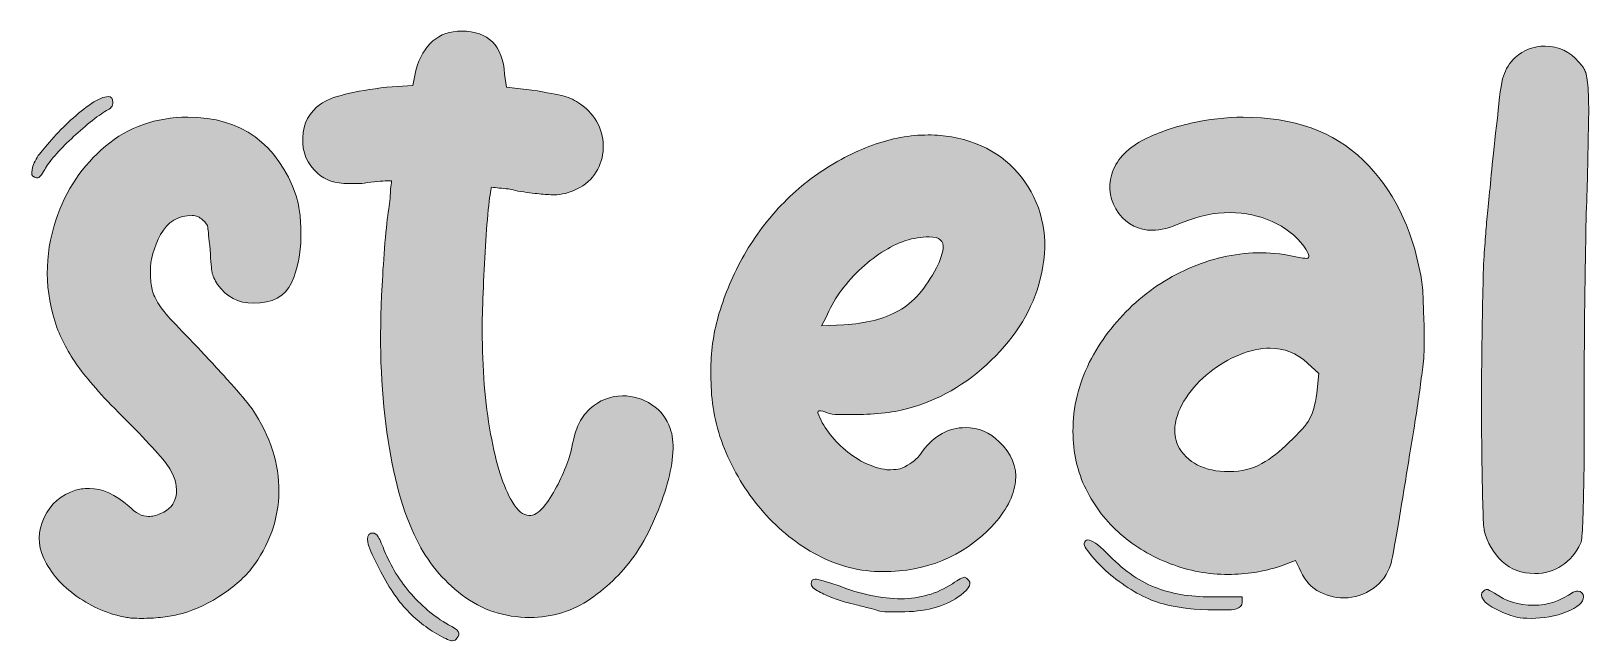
# Model space of a CAD drawing. Header units: inches. Extents: x 148 to 931, y -908 to -173.
# Drawn here: x 148.4 to 534.2, y -620.3 to -469.4 of the extents above; entities that cross this region are included whole.
import ezdxf

# ---------------------------------------------------------------- set-up
doc = ezdxf.new("R2010")
doc.units = ezdxf.units.IN
doc.header["$MEASUREMENT"] = 0
doc.layers.add('Layer 1', color=7, linetype='Continuous')

# ---------------------------------------------------------------- blocks, each defined once
blk = doc.blocks.new('block 4')
at = {"layer": 'Layer 1', "true_color": 0xe43b40}
h = blk.add_hatch(color=13, dxfattribs=at)
h.dxf.hatch_style = 2
edge = h.paths.add_edge_path()
edge.add_spline(control_points=[(306.62, -567.76), (307.24, -569.31), (307.47, -571.28), (307.32, -573.67), (307.16, -576.06), (306.7, -578.65), (305.93, -581.42), (305.16, -584.2), (304.11, -587.1), (302.8, -590.11), (301.49, -593.12), (299.99, -595.94), (298.29, -598.56), (295.2, -603.04), (291.42, -606.81), (286.94, -609.9), (282.47, -612.99), (277.45, -614.53), (271.9, -614.53), (265.57, -614.53), (259.97, -612.68), (255.11, -608.98), (250.25, -605.27), (246.5, -600.72), (243.88, -595.32), (240.48, -588.53), (238.01, -579.65), (236.47, -568.69), (234.93, -557.73), (234.54, -545.62), (235.31, -532.34), (235.47, -528.95), (235.7, -525.44), (236.01, -521.81), (236.32, -518.18), (236.62, -515.37), (236.94, -513.36), (237.09, -512.43), (237.2, -511.55), (237.28, -510.7), (237.36, -509.85), (237.4, -509.11), (237.4, -508.5), (237.55, -507.73), (237.63, -507.03), (237.63, -506.41), (237.63, -506.41), (236.94, -506.41), (236.94, -506.41), (236.47, -506.41), (235.78, -506.45), (234.85, -506.53), (233.93, -506.61), (232.84, -506.72), (231.61, -506.88), (230.68, -507.03), (229.84, -507.11), (229.06, -507.11), (228.29, -507.11), (227.6, -507.11), (226.98, -507.11), (223.74, -507.11), (221.19, -506.26), (219.34, -504.56), (216.72, -502.24), (215.48, -499.32), (215.64, -495.76), (215.79, -492.21), (217.26, -489.44), (220.03, -487.43), (221.27, -486.5), (223.32, -485.69), (226.17, -485), (229.03, -484.3), (232.46, -483.72), (236.47, -483.26), (236.47, -483.26), (242.95, -482.8), (242.95, -482.8), (242.95, -482.8), (243.65, -479.09), (243.65, -479.09), (245.5, -472.61), (249.28, -469.37), (254.99, -469.37), (261.63, -469.37), (265.18, -472.92), (265.64, -480.02), (265.64, -480.02), (266.11, -483.26), (266.11, -483.26), (266.11, -483.26), (272.36, -483.95), (272.36, -483.95), (276.21, -484.57), (278.88, -485.08), (280.35, -485.46), (281.81, -485.85), (283.16, -486.5), (284.4, -487.43), (286.4, -488.82), (287.87, -490.48), (288.8, -492.4), (289.72, -494.34), (290.15, -496.34), (290.07, -498.43), (289.99, -500.51), (289.41, -502.44), (288.33, -504.21), (287.25, -505.99), (285.63, -507.42), (283.47, -508.5), (281.62, -509.42), (279.77, -509.88), (277.91, -509.88), (276.83, -509.88), (275.6, -509.81), (274.21, -509.65), (272.82, -509.5), (271.04, -509.27), (268.89, -508.96), (267.34, -508.5), (265.8, -508.27), (264.26, -508.27), (263.64, -508.11), (263.02, -508.03), (262.4, -508.03), (262.25, -508.19), (262.02, -509.69), (261.71, -512.55), (261.4, -515.41), (261.13, -518.76), (260.9, -522.62), (260.67, -526.48), (260.47, -530.34), (260.32, -534.19), (260.16, -538.05), (260.09, -541.14), (260.09, -543.46), (260.09, -552.87), (260.78, -561.4), (262.17, -569.04), (263.56, -576.68), (265.33, -582.28), (267.5, -585.82), (268.89, -588.14), (270.27, -589.3), (271.66, -589.3), (272.9, -589.3), (274.09, -588.6), (275.25, -587.21), (276.41, -585.82), (277.49, -584.17), (278.49, -582.23), (279.5, -580.31), (280.35, -578.42), (281.04, -576.56), (281.73, -574.71), (282.16, -573.32), (282.31, -572.39), (282.78, -569.93), (283.32, -568.04), (283.93, -566.72), (284.55, -565.41), (285.48, -564.14), (286.71, -562.9), (289.18, -560.75), (291.88, -559.66), (294.82, -559.66), (297.44, -559.66), (299.87, -560.4), (302.11, -561.86), (304.34, -563.33), (305.85, -565.3), (306.62, -567.76)], knot_values=[0, 0, 0, 0, 1, 1, 1, 2, 2, 2, 3, 3, 3, 4, 4, 4, 5, 5, 5, 6, 6, 6, 7, 7, 7, 8, 8, 8, 9, 9, 9, 10, 10, 10, 11, 11, 11, 12, 12, 12, 13, 13, 13, 14, 14, 14, 15, 15, 15, 16, 16, 16, 17, 17, 17, 18, 18, 18, 19, 19, 19, 20, 20, 20, 21, 21, 21, 22, 22, 22, 23, 23, 23, 24, 24, 24, 25, 25, 25, 26, 26, 26, 27, 27, 27, 28, 28, 28, 29, 29, 29, 30, 30, 30, 31, 31, 31, 32, 32, 32, 33, 33, 33, 34, 34, 34, 35, 35, 35, 36, 36, 36, 37, 37, 37, 38, 38, 38, 39, 39, 39, 40, 40, 40, 41, 41, 41, 42, 42, 42, 43, 43, 43, 44, 44, 44, 45, 45, 45, 46, 46, 46, 47, 47, 47, 48, 48, 48, 49, 49, 49, 50, 50, 50, 51, 51, 51, 52, 52, 52, 53, 53, 53, 54, 54, 54, 55, 55, 55, 56, 56, 56, 57, 57, 57, 58, 58, 58, 58], degree=3, periodic=1)
edge = h.paths.add_edge_path()
edge.add_spline(control_points=[(251.75, -616.38), (254.22, -617.46), (254.91, -618.54), (253.84, -619.63), (253.68, -620.09), (253.29, -620.32), (252.68, -620.32), (252.22, -620.32), (251.13, -619.86), (249.44, -618.93), (246.35, -617.23), (243.57, -615.03), (241.1, -612.33), (238.63, -609.63), (236.32, -606.04), (234.16, -601.57), (232.77, -598.94), (231.96, -597.05), (231.73, -595.9), (231.5, -594.74), (231.76, -594.01), (232.54, -593.7), (233.15, -593.54), (233.65, -593.7), (234.04, -594.16), (234.42, -594.62), (234.93, -595.63), (235.55, -597.17), (237.09, -601.18), (239.25, -604.84), (242.03, -608.17), (244.81, -611.48), (248.05, -614.22), (251.75, -616.38)], knot_values=[0, 0, 0, 0, 1, 1, 1, 2, 2, 2, 3, 3, 3, 4, 4, 4, 5, 5, 5, 6, 6, 6, 7, 7, 7, 8, 8, 8, 9, 9, 9, 10, 10, 10, 11, 11, 11, 11], degree=3, periodic=1)
h = blk.add_hatch(color=13, dxfattribs=at)
h.dxf.hatch_style = 2
edge = h.paths.add_edge_path()
edge.add_spline(control_points=[(530.26, -608.28), (530.57, -608.13), (530.96, -608.05), (531.42, -608.05), (532.35, -608.05), (532.81, -608.51), (532.81, -609.44), (532.81, -610.83), (531.42, -612.06), (528.64, -613.14), (525.86, -614.22), (522.93, -614.76), (519.84, -614.76), (518.3, -614.76), (517.22, -614.68), (516.6, -614.53), (515.06, -614.22), (513.36, -613.61), (511.51, -612.68), (509.66, -611.75), (508.5, -610.9), (508.04, -610.13), (507.42, -609.21), (507.42, -608.51), (508.04, -608.05), (508.34, -607.74), (508.65, -607.59), (508.96, -607.59), (509.11, -607.59), (509.73, -607.9), (510.82, -608.51), (513.44, -610.52), (516.68, -611.52), (520.54, -611.52), (523.93, -611.52), (527.17, -610.44), (530.26, -608.28)], knot_values=[0, 0, 0, 0, 1, 1, 1, 2, 2, 2, 3, 3, 3, 4, 4, 4, 5, 5, 5, 6, 6, 6, 7, 7, 7, 8, 8, 8, 9, 9, 9, 10, 10, 10, 11, 11, 11, 12, 12, 12, 12], degree=3, periodic=1)
edge = h.paths.add_edge_path()
edge.add_spline(control_points=[(531.65, -477.01), (532.42, -477.78), (532.96, -478.55), (533.27, -479.32), (533.58, -480.1), (533.81, -481.49), (533.97, -483.49), (534.12, -485.5), (534.16, -488.47), (534.08, -492.4), (534, -496.34), (533.89, -501.78), (533.74, -508.73), (533.58, -512.28), (533.46, -516.41), (533.39, -521.11), (533.31, -525.82), (533.23, -530.69), (533.16, -535.7), (533.08, -540.72), (533.04, -545.69), (533.04, -550.63), (533.04, -555.57), (533.04, -560.13), (533.04, -564.29), (533.04, -571.09), (533, -576.49), (532.93, -580.5), (532.85, -584.51), (532.77, -587.6), (532.69, -589.76), (532.62, -591.92), (532.54, -593.43), (532.46, -594.28), (532.38, -595.13), (532.27, -595.78), (532.12, -596.24), (531.03, -598.56), (529.49, -600.37), (527.49, -601.68), (525.48, -603), (523.24, -603.65), (520.77, -603.65), (517.53, -603.65), (514.83, -602.65), (512.67, -600.64), (510.5, -598.64), (509.04, -596.09), (508.27, -593), (508.11, -592.23), (508, -590.34), (507.92, -587.33), (507.84, -584.32), (507.77, -580.62), (507.69, -576.22), (507.61, -571.82), (507.57, -567.04), (507.57, -561.86), (507.57, -556.69), (507.61, -551.67), (507.69, -546.81), (507.77, -541.95), (507.84, -537.52), (507.92, -533.5), (508, -529.49), (508.11, -526.4), (508.27, -524.24), (508.42, -521.92), (508.58, -519.88), (508.73, -518.1), (508.88, -516.33), (509.08, -514.28), (509.31, -511.97), (509.54, -509.65), (509.81, -506.88), (510.12, -503.63), (510.43, -500.39), (510.89, -496.15), (511.51, -490.9), (511.97, -485.65), (512.47, -482.18), (513.02, -480.48), (513.55, -478.79), (514.52, -477.24), (515.91, -475.85), (518.07, -474), (520.54, -473.07), (523.32, -473.07), (526.71, -473.07), (529.49, -474.39), (531.65, -477.01)], knot_values=[0, 0, 0, 0, 1, 1, 1, 2, 2, 2, 3, 3, 3, 4, 4, 4, 5, 5, 5, 6, 6, 6, 7, 7, 7, 8, 8, 8, 9, 9, 9, 10, 10, 10, 11, 11, 11, 12, 12, 12, 13, 13, 13, 14, 14, 14, 15, 15, 15, 16, 16, 16, 17, 17, 17, 18, 18, 18, 19, 19, 19, 20, 20, 20, 21, 21, 21, 22, 22, 22, 23, 23, 23, 24, 24, 24, 25, 25, 25, 26, 26, 26, 27, 27, 27, 28, 28, 28, 29, 29, 29, 30, 30, 30, 30], degree=3, periodic=1)
h = blk.add_hatch(color=13, dxfattribs=at)
h.dxf.hatch_style = 2
edge = h.paths.add_edge_path()
edge.add_spline(control_points=[(151.74, -503.63), (150.97, -505.02), (150.35, -505.72), (149.89, -505.72), (149.74, -505.72), (149.62, -505.68), (149.54, -505.6), (149.46, -505.53), (149.35, -505.49), (149.19, -505.49), (148.58, -505.33), (148.38, -504.72), (148.61, -503.63), (148.85, -502.56), (149.35, -501.4), (150.12, -500.16), (150.89, -499.24), (152.01, -497.93), (153.48, -496.23), (154.94, -494.53), (156.52, -492.91), (158.22, -491.36), (159.92, -489.82), (161.62, -488.47), (163.31, -487.31), (165.01, -486.15), (166.4, -485.58), (167.48, -485.58), (168.25, -485.58), (168.64, -486.04), (168.64, -486.96), (168.64, -487.89), (168.1, -488.59), (167.02, -489.05), (165.94, -489.67), (164.59, -490.63), (162.97, -491.94), (161.35, -493.26), (159.8, -494.6), (158.34, -495.99), (156.87, -497.38), (155.52, -498.77), (154.29, -500.16), (153.05, -501.55), (152.2, -502.71), (151.74, -503.63)], knot_values=[0, 0, 0, 0, 1, 1, 1, 2, 2, 2, 3, 3, 3, 4, 4, 4, 5, 5, 5, 6, 6, 6, 7, 7, 7, 8, 8, 8, 9, 9, 9, 10, 10, 10, 11, 11, 11, 12, 12, 12, 13, 13, 13, 14, 14, 14, 15, 15, 15, 15], degree=3, periodic=1)
edge = h.paths.add_edge_path()
edge.add_spline(control_points=[(214.02, -510.12), (214.48, -511.82), (214.79, -513.28), (214.94, -514.52), (215.1, -515.75), (215.18, -517.68), (215.18, -520.3), (215.18, -524.47), (214.4, -528.26), (212.86, -531.65), (211.32, -535.05), (208.15, -536.74), (203.37, -536.74), (199.66, -536.74), (196.73, -535.2), (194.57, -532.11), (193.8, -530.88), (193.33, -529.88), (193.18, -529.1), (193.03, -528.33), (192.87, -526.48), (192.72, -523.55), (192.41, -520.46), (192.22, -518.61), (192.14, -517.99), (192.06, -517.37), (191.64, -516.76), (190.87, -516.14), (190.09, -515.37), (189.25, -514.98), (188.32, -514.98), (184.77, -514.98), (182.14, -516.56), (180.45, -519.72), (178.75, -522.89), (177.9, -525.94), (177.9, -528.87), (177.9, -530.41), (178.02, -531.76), (178.25, -532.92), (178.48, -534.08), (178.98, -535.32), (179.75, -536.63), (180.52, -537.94), (181.8, -539.52), (183.57, -541.37), (185.35, -543.22), (187.7, -545.69), (190.63, -548.78), (193.57, -551.87), (196.19, -554.72), (198.51, -557.35), (200.82, -559.97), (202.36, -561.83), (203.14, -562.9), (207.61, -569.7), (209.81, -576.53), (209.74, -583.39), (209.66, -590.26), (207.38, -596.63), (202.91, -602.49), (200.9, -604.96), (198.2, -607.28), (194.8, -609.44), (191.4, -611.6), (188.01, -613.06), (184.62, -613.84), (183.38, -614.15), (181.99, -614.38), (180.45, -614.53), (178.9, -614.68), (177.36, -614.76), (175.82, -614.76), (173.97, -614.76), (172.73, -614.68), (172.11, -614.53), (167.63, -613.76), (163.51, -612.02), (159.73, -609.32), (155.94, -606.62), (153.2, -603.5), (151.51, -599.95), (149.97, -596.55), (150, -593.16), (151.62, -589.76), (153.24, -586.37), (155.83, -584.13), (159.38, -583.05), (160.15, -582.74), (161.31, -582.58), (162.85, -582.58), (165.94, -582.58), (169.18, -584.05), (172.58, -586.98), (174.27, -588.68), (175.89, -589.53), (177.44, -589.53), (178.36, -589.53), (179.37, -589.3), (180.45, -588.83), (182.61, -587.91), (183.88, -586.44), (184.27, -584.44), (184.65, -582.43), (184.15, -580.19), (182.76, -577.72), (181.53, -575.72), (177.9, -571.7), (171.88, -565.68), (166.63, -560.44), (162.81, -556.19), (160.42, -552.95), (158.03, -549.71), (156.14, -546.31), (154.75, -542.76), (151.66, -533.81), (151.58, -524.93), (154.52, -516.14), (156.98, -508.73), (161.08, -502.63), (166.79, -497.85), (172.5, -493.06), (179.29, -490.67), (187.16, -490.67), (200.43, -490.67), (209.39, -497.15), (214.02, -510.12)], knot_values=[0, 0, 0, 0, 1, 1, 1, 2, 2, 2, 3, 3, 3, 4, 4, 4, 5, 5, 5, 6, 6, 6, 7, 7, 7, 8, 8, 8, 9, 9, 9, 10, 10, 10, 11, 11, 11, 12, 12, 12, 13, 13, 13, 14, 14, 14, 15, 15, 15, 16, 16, 16, 17, 17, 17, 18, 18, 18, 19, 19, 19, 20, 20, 20, 21, 21, 21, 22, 22, 22, 23, 23, 23, 24, 24, 24, 25, 25, 25, 26, 26, 26, 27, 27, 27, 28, 28, 28, 29, 29, 29, 30, 30, 30, 31, 31, 31, 32, 32, 32, 33, 33, 33, 34, 34, 34, 35, 35, 35, 36, 36, 36, 37, 37, 37, 38, 38, 38, 39, 39, 39, 40, 40, 40, 41, 41, 41, 42, 42, 42, 42], degree=3, periodic=1)
h = blk.add_hatch(color=13, dxfattribs=at)
h.dxf.hatch_style = 2
edge = h.paths.add_edge_path()
edge.add_spline(control_points=[(492.53, -529.8), (492.84, -531.19), (493.03, -532.96), (493.11, -535.12), (493.18, -537.28), (493.26, -539.52), (493.34, -541.83), (493.41, -544.15), (493.41, -546.43), (493.34, -548.67), (493.26, -550.91), (493.07, -552.87), (492.76, -554.57), (492.3, -558.43), (491.64, -562.94), (490.79, -568.11), (489.94, -573.29), (489.13, -578.26), (488.36, -583.05), (487.59, -587.83), (486.89, -591.96), (486.28, -595.43), (485.66, -598.91), (485.27, -600.87), (485.12, -601.34), (484.35, -603.81), (482.88, -605.81), (480.72, -607.35), (478.56, -608.9), (476.17, -609.67), (473.54, -609.67), (471.07, -609.67), (468.83, -609.05), (466.83, -607.82), (464.82, -606.58), (463.36, -604.73), (462.43, -602.26), (462.43, -602.26), (461.51, -600.41), (461.51, -600.41), (461.51, -600.41), (457.8, -601.8), (457.8, -601.8), (453.63, -603.19), (449.31, -603.88), (444.84, -603.88), (439.89, -603.88), (435.11, -603), (430.48, -601.22), (425.85, -599.45), (421.76, -597.02), (418.21, -593.93), (414.66, -590.84), (411.8, -587.14), (409.64, -582.81), (407.48, -578.5), (406.4, -573.71), (406.4, -568.46), (406.4, -562.44), (407.75, -556.77), (410.45, -551.44), (413.15, -546.12), (416.71, -541.41), (421.1, -537.32), (425.5, -533.23), (430.48, -530.03), (436.04, -527.71), (441.59, -525.4), (447.3, -524.24), (453.17, -524.24), (455.95, -524.24), (459.03, -524.63), (462.43, -525.4), (463.05, -525.55), (463.66, -525.63), (464.28, -525.63), (465.21, -525.63), (464.98, -524.63), (463.59, -522.62), (461.58, -520), (458.96, -517.95), (455.72, -516.48), (452.48, -515.02), (449, -514.28), (445.3, -514.28), (441.44, -514.28), (437.43, -515.13), (433.26, -516.83), (430.48, -518.07), (428.09, -518.68), (426.08, -518.68), (422.69, -518.68), (419.91, -517.29), (417.75, -514.52), (415.58, -511.43), (415, -508.19), (416.01, -504.79), (417.01, -501.4), (419.52, -498.62), (423.53, -496.46), (427.08, -494.6), (431.1, -493.18), (435.57, -492.17), (440.05, -491.17), (444.37, -490.67), (448.54, -490.67), (461.04, -490.67), (470.96, -494.22), (478.29, -501.32), (485.62, -508.42), (490.37, -517.91), (492.53, -529.8)], knot_values=[0, 0, 0, 0, 1, 1, 1, 2, 2, 2, 3, 3, 3, 4, 4, 4, 5, 5, 5, 6, 6, 6, 7, 7, 7, 8, 8, 8, 9, 9, 9, 10, 10, 10, 11, 11, 11, 12, 12, 12, 13, 13, 13, 14, 14, 14, 15, 15, 15, 16, 16, 16, 17, 17, 17, 18, 18, 18, 19, 19, 19, 20, 20, 20, 21, 21, 21, 22, 22, 22, 23, 23, 23, 24, 24, 24, 25, 25, 25, 26, 26, 26, 27, 27, 27, 28, 28, 28, 29, 29, 29, 30, 30, 30, 31, 31, 31, 32, 32, 32, 33, 33, 33, 34, 34, 34, 35, 35, 35, 36, 36, 36, 37, 37, 37, 37], degree=3, periodic=1)
edge = h.paths.add_edge_path()
edge.add_spline(control_points=[(440.67, -609.44), (440.67, -609.44), (448.31, -609.44), (448.31, -609.44), (448.31, -609.44), (448.31, -610.83), (448.31, -610.83), (448.31, -611.6), (447.76, -612.14), (446.69, -612.45), (446.07, -612.6), (445.33, -612.68), (444.49, -612.68), (443.64, -612.68), (442.67, -612.68), (441.59, -612.68), (436.81, -612.68), (432.53, -612.18), (428.74, -611.18), (424.96, -610.17), (421.06, -608.13), (417.05, -605.04), (415.35, -603.81), (413.58, -602.15), (411.73, -600.06), (409.88, -597.98), (409.03, -596.71), (409.18, -596.24), (409.33, -595.63), (409.64, -595.32), (410.11, -595.32), (411.03, -595.32), (412.57, -596.4), (414.74, -598.56), (418.59, -602.57), (422.53, -605.39), (426.55, -607.01), (430.56, -608.63), (435.26, -609.44), (440.67, -609.44)], knot_values=[0, 0, 0, 0, 1, 1, 1, 2, 2, 2, 3, 3, 3, 4, 4, 4, 5, 5, 5, 6, 6, 6, 7, 7, 7, 8, 8, 8, 9, 9, 9, 10, 10, 10, 11, 11, 11, 12, 12, 12, 13, 13, 13, 13], degree=3, periodic=1)
edge = h.paths.add_edge_path()
edge.add_spline(control_points=[(467.29, -554.11), (467.29, -554.11), (464.51, -551.56), (464.51, -551.56), (461.74, -549.09), (458.65, -547.85), (455.25, -547.85), (452.78, -547.85), (450.24, -548.4), (447.61, -549.47), (444.99, -550.56), (442.52, -552.02), (440.2, -553.87), (437.89, -555.73), (435.96, -557.81), (434.42, -560.13), (432.87, -562.44), (431.95, -564.83), (431.64, -567.3), (431.48, -568.69), (431.71, -570.24), (432.33, -571.93), (434.65, -576.26), (438.89, -578.42), (445.07, -578.42), (448.15, -578.42), (450.85, -577.76), (453.17, -576.45), (455.48, -575.14), (457.72, -573.4), (459.88, -571.24), (462.51, -568.77), (464.2, -566.84), (464.98, -565.45), (465.75, -564.06), (466.37, -561.9), (466.83, -558.97), (466.83, -558.97), (467.29, -554.11), (467.29, -554.11)], knot_values=[0, 0, 0, 0, 1, 1, 1, 2, 2, 2, 3, 3, 3, 4, 4, 4, 5, 5, 5, 6, 6, 6, 7, 7, 7, 8, 8, 8, 9, 9, 9, 10, 10, 10, 11, 11, 11, 12, 12, 12, 13, 13, 13, 13], degree=3, periodic=1)
h = blk.add_hatch(color=13, dxfattribs=at)
h.dxf.hatch_style = 2
edge = h.paths.add_edge_path()
edge.add_spline(control_points=[(345.52, -563.83), (344.74, -563.52), (344.05, -563.37), (343.43, -563.37), (343.28, -563.37), (343.2, -563.52), (343.2, -563.83), (344.44, -567.23), (346.71, -570.31), (350.03, -573.09), (353.35, -575.87), (356.78, -577.49), (360.33, -577.95), (361.57, -577.95), (362.49, -577.92), (363.11, -577.84), (363.73, -577.76), (364.5, -577.41), (365.43, -576.79), (366.97, -576.03), (368.21, -574.87), (369.13, -573.32), (372.06, -569.47), (375.61, -567.53), (379.78, -567.53), (383.02, -567.53), (385.8, -568.69), (388.12, -571.01), (391.2, -573.94), (392.55, -577.22), (392.17, -580.85), (391.78, -584.47), (389.81, -588.22), (386.26, -592.07), (379.01, -599.48), (370.06, -603.19), (359.41, -603.19), (353.7, -603.19), (348.29, -601.84), (343.2, -599.14), (338.11, -596.44), (333.63, -592.88), (329.77, -588.49), (325.91, -584.09), (322.83, -579.19), (320.51, -573.79), (318.2, -568.38), (316.96, -562.9), (316.81, -557.35), (316.5, -552.41), (316.81, -547.74), (317.73, -543.34), (318.66, -538.94), (320.28, -534.27), (322.6, -529.33), (324.91, -524.4), (327.84, -519.8), (331.39, -515.56), (334.94, -511.31), (338.88, -507.69), (343.2, -504.68), (347.52, -501.67), (352.04, -499.32), (356.75, -497.61), (361.45, -495.92), (366.04, -495.07), (370.52, -495.07), (371.6, -495.07), (372.6, -495.11), (373.53, -495.18), (374.46, -495.26), (375.38, -495.38), (376.31, -495.53), (384.8, -497.08), (391.13, -501.2), (395.29, -507.92), (399.46, -514.63), (400.46, -522.24), (398.3, -530.72), (396.45, -538.13), (392.4, -544.84), (386.15, -550.86), (379.9, -556.88), (372.91, -560.9), (365.2, -562.9), (363.5, -563.37), (361.41, -563.71), (358.95, -563.95), (356.47, -564.18), (354.16, -564.29), (352, -564.29), (350.61, -564.29), (349.37, -564.29), (348.29, -564.29), (347.21, -564.29), (346.29, -564.14), (345.52, -563.83)], knot_values=[0, 0, 0, 0, 1, 1, 1, 2, 2, 2, 3, 3, 3, 4, 4, 4, 5, 5, 5, 6, 6, 6, 7, 7, 7, 8, 8, 8, 9, 9, 9, 10, 10, 10, 11, 11, 11, 12, 12, 12, 13, 13, 13, 14, 14, 14, 15, 15, 15, 16, 16, 16, 17, 17, 17, 18, 18, 18, 19, 19, 19, 20, 20, 20, 21, 21, 21, 22, 22, 22, 23, 23, 23, 24, 24, 24, 25, 25, 25, 26, 26, 26, 27, 27, 27, 28, 28, 28, 29, 29, 29, 30, 30, 30, 31, 31, 31, 32, 32, 32, 32], degree=3, periodic=1)
edge = h.paths.add_edge_path()
edge.add_spline(control_points=[(380.24, -605.04), (381.48, -605.97), (380.94, -607.28), (378.62, -608.98), (375.23, -611.6), (370.6, -612.99), (364.73, -613.14), (363.34, -613.14), (361.99, -613.14), (360.68, -613.14), (359.37, -613.14), (358.56, -613.06), (358.25, -612.91), (357.94, -612.76), (357.32, -612.56), (356.4, -612.33), (355.47, -612.1), (354.39, -611.83), (353.16, -611.52), (352.69, -611.37), (351.8, -611.13), (350.49, -610.83), (349.18, -610.52), (347.87, -610.09), (346.56, -609.56), (345.25, -609.01), (344.09, -608.47), (343.09, -607.93), (342.08, -607.39), (341.58, -606.81), (341.58, -606.2), (341.58, -605.42), (341.89, -605.04), (342.51, -605.04), (343.28, -605.04), (345.21, -605.58), (348.29, -606.66), (353.85, -608.82), (359.02, -609.9), (363.81, -609.9), (368.44, -609.9), (372.68, -608.66), (376.54, -606.2), (378.08, -605.12), (379.09, -604.58), (379.55, -604.58), (379.7, -604.58), (379.93, -604.73), (380.24, -605.04)], knot_values=[0, 0, 0, 0, 1, 1, 1, 2, 2, 2, 3, 3, 3, 4, 4, 4, 5, 5, 5, 6, 6, 6, 7, 7, 7, 8, 8, 8, 9, 9, 9, 10, 10, 10, 11, 11, 11, 12, 12, 12, 13, 13, 13, 14, 14, 14, 15, 15, 15, 16, 16, 16, 16], degree=3, periodic=1)
edge = h.paths.add_edge_path()
edge.add_spline(control_points=[(344.13, -542.3), (344.13, -542.3), (349.68, -542.07), (349.68, -542.07), (355.09, -541.76), (359.6, -540.6), (363.23, -538.59), (366.85, -536.59), (369.98, -533.04), (372.6, -527.94), (374.46, -524.24), (374.76, -521.92), (373.53, -521), (373.07, -520.54), (372.14, -520.3), (370.75, -520.3), (369.83, -520.3), (368.86, -520.38), (367.86, -520.54), (366.85, -520.69), (365.89, -520.92), (364.96, -521.23), (360.95, -522.62), (357.09, -525.09), (353.39, -528.64), (349.68, -532.19), (346.98, -536.05), (345.28, -540.22), (345.28, -540.22), (344.13, -542.3), (344.13, -542.3)], knot_values=[0, 0, 0, 0, 1, 1, 1, 2, 2, 2, 3, 3, 3, 4, 4, 4, 5, 5, 5, 6, 6, 6, 7, 7, 7, 8, 8, 8, 9, 9, 9, 10, 10, 10, 10], degree=3, periodic=1)
at = {"layer": 'Layer 1', "lineweight": 0}
for points, knots in [([(306.62, -567.76), (307.24, -569.31), (307.47, -571.28), (307.32, -573.67), (307.16, -576.06), (306.7, -578.65), (305.93, -581.42), (305.16, -584.2), (304.11, -587.1), (302.8, -590.11), (301.49, -593.12), (299.99, -595.94), (298.29, -598.56), (295.2, -603.04), (291.42, -606.81), (286.94, -609.9), (282.47, -612.99), (277.45, -614.53), (271.9, -614.53), (265.57, -614.53), (259.97, -612.68), (255.11, -608.98), (250.25, -605.27), (246.5, -600.72), (243.88, -595.32), (240.48, -588.53), (238.01, -579.65), (236.47, -568.69), (234.93, -557.73), (234.54, -545.62), (235.31, -532.34), (235.47, -528.95), (235.7, -525.44), (236.01, -521.81), (236.32, -518.18), (236.62, -515.37), (236.94, -513.36), (237.09, -512.43), (237.2, -511.55), (237.28, -510.7), (237.36, -509.85), (237.4, -509.11), (237.4, -508.5), (237.55, -507.73), (237.63, -507.03), (237.63, -506.41), (237.63, -506.41), (236.94, -506.41), (236.94, -506.41), (236.47, -506.41), (235.78, -506.45), (234.85, -506.53), (233.93, -506.61), (232.84, -506.72), (231.61, -506.88), (230.68, -507.03), (229.84, -507.11), (229.06, -507.11), (228.29, -507.11), (227.6, -507.11), (226.98, -507.11), (223.74, -507.11), (221.19, -506.26), (219.34, -504.56), (216.72, -502.24), (215.48, -499.32), (215.64, -495.76), (215.79, -492.21), (217.26, -489.44), (220.03, -487.43), (221.27, -486.5), (223.32, -485.69), (226.17, -485), (229.03, -484.3), (232.46, -483.72), (236.47, -483.26), (236.47, -483.26), (242.95, -482.8), (242.95, -482.8), (242.95, -482.8), (243.65, -479.09), (243.65, -479.09), (245.5, -472.61), (249.28, -469.37), (254.99, -469.37), (261.63, -469.37), (265.18, -472.92), (265.64, -480.02), (265.64, -480.02), (266.11, -483.26), (266.11, -483.26), (266.11, -483.26), (272.36, -483.95), (272.36, -483.95), (276.21, -484.57), (278.88, -485.08), (280.35, -485.46), (281.81, -485.85), (283.16, -486.5), (284.4, -487.43), (286.4, -488.82), (287.87, -490.48), (288.8, -492.4), (289.72, -494.34), (290.15, -496.34), (290.07, -498.43), (289.99, -500.51), (289.41, -502.44), (288.33, -504.21), (287.25, -505.99), (285.63, -507.42), (283.47, -508.5), (281.62, -509.42), (279.77, -509.88), (277.91, -509.88), (276.83, -509.88), (275.6, -509.81), (274.21, -509.65), (272.82, -509.5), (271.04, -509.27), (268.89, -508.96), (267.34, -508.5), (265.8, -508.27), (264.26, -508.27), (263.64, -508.11), (263.02, -508.03), (262.4, -508.03), (262.25, -508.19), (262.02, -509.69), (261.71, -512.55), (261.4, -515.41), (261.13, -518.76), (260.9, -522.62), (260.67, -526.48), (260.47, -530.34), (260.32, -534.19), (260.16, -538.05), (260.09, -541.14), (260.09, -543.46), (260.09, -552.87), (260.78, -561.4), (262.17, -569.04), (263.56, -576.68), (265.33, -582.28), (267.5, -585.82), (268.89, -588.14), (270.27, -589.3), (271.66, -589.3), (272.9, -589.3), (274.09, -588.6), (275.25, -587.21), (276.41, -585.82), (277.49, -584.17), (278.49, -582.23), (279.5, -580.31), (280.35, -578.42), (281.04, -576.56), (281.73, -574.71), (282.16, -573.32), (282.31, -572.39), (282.78, -569.93), (283.32, -568.04), (283.93, -566.72), (284.55, -565.41), (285.48, -564.14), (286.71, -562.9), (289.18, -560.75), (291.88, -559.66), (294.82, -559.66), (297.44, -559.66), (299.87, -560.4), (302.11, -561.86), (304.34, -563.33), (305.85, -565.3), (306.62, -567.76)], [0, 0, 0, 0, 1, 1, 1, 2, 2, 2, 3, 3, 3, 4, 4, 4, 5, 5, 5, 6, 6, 6, 7, 7, 7, 8, 8, 8, 9, 9, 9, 10, 10, 10, 11, 11, 11, 12, 12, 12, 13, 13, 13, 14, 14, 14, 15, 15, 15, 16, 16, 16, 17, 17, 17, 18, 18, 18, 19, 19, 19, 20, 20, 20, 21, 21, 21, 22, 22, 22, 23, 23, 23, 24, 24, 24, 25, 25, 25, 26, 26, 26, 27, 27, 27, 28, 28, 28, 29, 29, 29, 30, 30, 30, 31, 31, 31, 32, 32, 32, 33, 33, 33, 34, 34, 34, 35, 35, 35, 36, 36, 36, 37, 37, 37, 38, 38, 38, 39, 39, 39, 40, 40, 40, 41, 41, 41, 42, 42, 42, 43, 43, 43, 44, 44, 44, 45, 45, 45, 46, 46, 46, 47, 47, 47, 48, 48, 48, 49, 49, 49, 50, 50, 50, 51, 51, 51, 52, 52, 52, 53, 53, 53, 54, 54, 54, 55, 55, 55, 56, 56, 56, 57, 57, 57, 58, 58, 58, 58]), ([(531.65, -477.01), (532.42, -477.78), (532.96, -478.55), (533.27, -479.32), (533.58, -480.1), (533.81, -481.49), (533.97, -483.49), (534.12, -485.5), (534.16, -488.47), (534.08, -492.4), (534, -496.34), (533.89, -501.78), (533.74, -508.73), (533.58, -512.28), (533.46, -516.41), (533.39, -521.11), (533.31, -525.82), (533.23, -530.69), (533.16, -535.7), (533.08, -540.72), (533.04, -545.69), (533.04, -550.63), (533.04, -555.57), (533.04, -560.13), (533.04, -564.29), (533.04, -571.09), (533, -576.49), (532.93, -580.5), (532.85, -584.51), (532.77, -587.6), (532.69, -589.76), (532.62, -591.92), (532.54, -593.43), (532.46, -594.28), (532.38, -595.13), (532.27, -595.78), (532.12, -596.24), (531.03, -598.56), (529.49, -600.37), (527.49, -601.68), (525.48, -603), (523.24, -603.65), (520.77, -603.65), (517.53, -603.65), (514.83, -602.65), (512.67, -600.64), (510.5, -598.64), (509.04, -596.09), (508.27, -593), (508.11, -592.23), (508, -590.34), (507.92, -587.33), (507.84, -584.32), (507.77, -580.62), (507.69, -576.22), (507.61, -571.82), (507.57, -567.04), (507.57, -561.86), (507.57, -556.69), (507.61, -551.67), (507.69, -546.81), (507.77, -541.95), (507.84, -537.52), (507.92, -533.5), (508, -529.49), (508.11, -526.4), (508.27, -524.24), (508.42, -521.92), (508.58, -519.88), (508.73, -518.1), (508.88, -516.33), (509.08, -514.28), (509.31, -511.97), (509.54, -509.65), (509.81, -506.88), (510.12, -503.63), (510.43, -500.39), (510.89, -496.15), (511.51, -490.9), (511.97, -485.65), (512.47, -482.18), (513.02, -480.48), (513.55, -478.79), (514.52, -477.24), (515.91, -475.85), (518.07, -474), (520.54, -473.07), (523.32, -473.07), (526.71, -473.07), (529.49, -474.39), (531.65, -477.01)], [0, 0, 0, 0, 1, 1, 1, 2, 2, 2, 3, 3, 3, 4, 4, 4, 5, 5, 5, 6, 6, 6, 7, 7, 7, 8, 8, 8, 9, 9, 9, 10, 10, 10, 11, 11, 11, 12, 12, 12, 13, 13, 13, 14, 14, 14, 15, 15, 15, 16, 16, 16, 17, 17, 17, 18, 18, 18, 19, 19, 19, 20, 20, 20, 21, 21, 21, 22, 22, 22, 23, 23, 23, 24, 24, 24, 25, 25, 25, 26, 26, 26, 27, 27, 27, 28, 28, 28, 29, 29, 29, 30, 30, 30, 30]), ([(151.74, -503.63), (150.97, -505.02), (150.35, -505.72), (149.89, -505.72), (149.74, -505.72), (149.62, -505.68), (149.54, -505.6), (149.46, -505.53), (149.35, -505.49), (149.19, -505.49), (148.58, -505.33), (148.38, -504.72), (148.61, -503.63), (148.85, -502.56), (149.35, -501.4), (150.12, -500.16), (150.89, -499.24), (152.01, -497.93), (153.48, -496.23), (154.94, -494.53), (156.52, -492.91), (158.22, -491.36), (159.92, -489.82), (161.62, -488.47), (163.31, -487.31), (165.01, -486.15), (166.4, -485.58), (167.48, -485.58), (168.25, -485.58), (168.64, -486.04), (168.64, -486.96), (168.64, -487.89), (168.1, -488.59), (167.02, -489.05), (165.94, -489.67), (164.59, -490.63), (162.97, -491.94), (161.35, -493.26), (159.8, -494.6), (158.34, -495.99), (156.87, -497.38), (155.52, -498.77), (154.29, -500.16), (153.05, -501.55), (152.2, -502.71), (151.74, -503.63)], [0, 0, 0, 0, 1, 1, 1, 2, 2, 2, 3, 3, 3, 4, 4, 4, 5, 5, 5, 6, 6, 6, 7, 7, 7, 8, 8, 8, 9, 9, 9, 10, 10, 10, 11, 11, 11, 12, 12, 12, 13, 13, 13, 14, 14, 14, 15, 15, 15, 15]), ([(214.02, -510.12), (214.48, -511.82), (214.79, -513.28), (214.94, -514.52), (215.1, -515.75), (215.18, -517.68), (215.18, -520.3), (215.18, -524.47), (214.4, -528.26), (212.86, -531.65), (211.32, -535.05), (208.15, -536.74), (203.37, -536.74), (199.66, -536.74), (196.73, -535.2), (194.57, -532.11), (193.8, -530.88), (193.33, -529.88), (193.18, -529.1), (193.03, -528.33), (192.87, -526.48), (192.72, -523.55), (192.41, -520.46), (192.22, -518.61), (192.14, -517.99), (192.06, -517.37), (191.64, -516.76), (190.87, -516.14), (190.09, -515.37), (189.25, -514.98), (188.32, -514.98), (184.77, -514.98), (182.14, -516.56), (180.45, -519.72), (178.75, -522.89), (177.9, -525.94), (177.9, -528.87), (177.9, -530.41), (178.02, -531.76), (178.25, -532.92), (178.48, -534.08), (178.98, -535.32), (179.75, -536.63), (180.52, -537.94), (181.8, -539.52), (183.57, -541.37), (185.35, -543.22), (187.7, -545.69), (190.63, -548.78), (193.57, -551.87), (196.19, -554.72), (198.51, -557.35), (200.82, -559.97), (202.36, -561.83), (203.14, -562.9), (207.61, -569.7), (209.81, -576.53), (209.74, -583.39), (209.66, -590.26), (207.38, -596.63), (202.91, -602.49), (200.9, -604.96), (198.2, -607.28), (194.8, -609.44), (191.4, -611.6), (188.01, -613.06), (184.62, -613.84), (183.38, -614.15), (181.99, -614.38), (180.45, -614.53), (178.9, -614.68), (177.36, -614.76), (175.82, -614.76), (173.97, -614.76), (172.73, -614.68), (172.11, -614.53), (167.63, -613.76), (163.51, -612.02), (159.73, -609.32), (155.94, -606.62), (153.2, -603.5), (151.51, -599.95), (149.97, -596.55), (150, -593.16), (151.62, -589.76), (153.24, -586.37), (155.83, -584.13), (159.38, -583.05), (160.15, -582.74), (161.31, -582.58), (162.85, -582.58), (165.94, -582.58), (169.18, -584.05), (172.58, -586.98), (174.27, -588.68), (175.89, -589.53), (177.44, -589.53), (178.36, -589.53), (179.37, -589.3), (180.45, -588.83), (182.61, -587.91), (183.88, -586.44), (184.27, -584.44), (184.65, -582.43), (184.15, -580.19), (182.76, -577.72), (181.53, -575.72), (177.9, -571.7), (171.88, -565.68), (166.63, -560.44), (162.81, -556.19), (160.42, -552.95), (158.03, -549.71), (156.14, -546.31), (154.75, -542.76), (151.66, -533.81), (151.58, -524.93), (154.52, -516.14), (156.98, -508.73), (161.08, -502.63), (166.79, -497.85), (172.5, -493.06), (179.29, -490.67), (187.16, -490.67), (200.43, -490.67), (209.39, -497.15), (214.02, -510.12)], [0, 0, 0, 0, 1, 1, 1, 2, 2, 2, 3, 3, 3, 4, 4, 4, 5, 5, 5, 6, 6, 6, 7, 7, 7, 8, 8, 8, 9, 9, 9, 10, 10, 10, 11, 11, 11, 12, 12, 12, 13, 13, 13, 14, 14, 14, 15, 15, 15, 16, 16, 16, 17, 17, 17, 18, 18, 18, 19, 19, 19, 20, 20, 20, 21, 21, 21, 22, 22, 22, 23, 23, 23, 24, 24, 24, 25, 25, 25, 26, 26, 26, 27, 27, 27, 28, 28, 28, 29, 29, 29, 30, 30, 30, 31, 31, 31, 32, 32, 32, 33, 33, 33, 34, 34, 34, 35, 35, 35, 36, 36, 36, 37, 37, 37, 38, 38, 38, 39, 39, 39, 40, 40, 40, 41, 41, 41, 42, 42, 42, 42]), ([(492.53, -529.8), (492.84, -531.19), (493.03, -532.96), (493.11, -535.12), (493.18, -537.28), (493.26, -539.52), (493.34, -541.83), (493.41, -544.15), (493.41, -546.43), (493.34, -548.67), (493.26, -550.91), (493.07, -552.87), (492.76, -554.57), (492.3, -558.43), (491.64, -562.94), (490.79, -568.11), (489.94, -573.29), (489.13, -578.26), (488.36, -583.05), (487.59, -587.83), (486.89, -591.96), (486.28, -595.43), (485.66, -598.91), (485.27, -600.87), (485.12, -601.34), (484.35, -603.81), (482.88, -605.81), (480.72, -607.35), (478.56, -608.9), (476.17, -609.67), (473.54, -609.67), (471.07, -609.67), (468.83, -609.05), (466.83, -607.82), (464.82, -606.58), (463.36, -604.73), (462.43, -602.26), (462.43, -602.26), (461.51, -600.41), (461.51, -600.41), (461.51, -600.41), (457.8, -601.8), (457.8, -601.8), (453.63, -603.19), (449.31, -603.88), (444.84, -603.88), (439.89, -603.88), (435.11, -603), (430.48, -601.22), (425.85, -599.45), (421.76, -597.02), (418.21, -593.93), (414.66, -590.84), (411.8, -587.14), (409.64, -582.81), (407.48, -578.5), (406.4, -573.71), (406.4, -568.46), (406.4, -562.44), (407.75, -556.77), (410.45, -551.44), (413.15, -546.12), (416.71, -541.41), (421.1, -537.32), (425.5, -533.23), (430.48, -530.03), (436.04, -527.71), (441.59, -525.4), (447.3, -524.24), (453.17, -524.24), (455.95, -524.24), (459.03, -524.63), (462.43, -525.4), (463.05, -525.55), (463.66, -525.63), (464.28, -525.63), (465.21, -525.63), (464.98, -524.63), (463.59, -522.62), (461.58, -520), (458.96, -517.95), (455.72, -516.48), (452.48, -515.02), (449, -514.28), (445.3, -514.28), (441.44, -514.28), (437.43, -515.13), (433.26, -516.83), (430.48, -518.07), (428.09, -518.68), (426.08, -518.68), (422.69, -518.68), (419.91, -517.29), (417.75, -514.52), (415.58, -511.43), (415, -508.19), (416.01, -504.79), (417.01, -501.4), (419.52, -498.62), (423.53, -496.46), (427.08, -494.6), (431.1, -493.18), (435.57, -492.17), (440.05, -491.17), (444.37, -490.67), (448.54, -490.67), (461.04, -490.67), (470.96, -494.22), (478.29, -501.32), (485.62, -508.42), (490.37, -517.91), (492.53, -529.8)], [0, 0, 0, 0, 1, 1, 1, 2, 2, 2, 3, 3, 3, 4, 4, 4, 5, 5, 5, 6, 6, 6, 7, 7, 7, 8, 8, 8, 9, 9, 9, 10, 10, 10, 11, 11, 11, 12, 12, 12, 13, 13, 13, 14, 14, 14, 15, 15, 15, 16, 16, 16, 17, 17, 17, 18, 18, 18, 19, 19, 19, 20, 20, 20, 21, 21, 21, 22, 22, 22, 23, 23, 23, 24, 24, 24, 25, 25, 25, 26, 26, 26, 27, 27, 27, 28, 28, 28, 29, 29, 29, 30, 30, 30, 31, 31, 31, 32, 32, 32, 33, 33, 33, 34, 34, 34, 35, 35, 35, 36, 36, 36, 37, 37, 37, 37]), ([(345.52, -563.83), (344.74, -563.52), (344.05, -563.37), (343.43, -563.37), (343.28, -563.37), (343.2, -563.52), (343.2, -563.83), (344.44, -567.23), (346.71, -570.31), (350.03, -573.09), (353.35, -575.87), (356.78, -577.49), (360.33, -577.95), (361.57, -577.95), (362.49, -577.92), (363.11, -577.84), (363.73, -577.76), (364.5, -577.41), (365.43, -576.79), (366.97, -576.03), (368.21, -574.87), (369.13, -573.32), (372.06, -569.47), (375.61, -567.53), (379.78, -567.53), (383.02, -567.53), (385.8, -568.69), (388.12, -571.01), (391.2, -573.94), (392.55, -577.22), (392.17, -580.85), (391.78, -584.47), (389.81, -588.22), (386.26, -592.07), (379.01, -599.48), (370.06, -603.19), (359.41, -603.19), (353.7, -603.19), (348.29, -601.84), (343.2, -599.14), (338.11, -596.44), (333.63, -592.88), (329.77, -588.49), (325.91, -584.09), (322.83, -579.19), (320.51, -573.79), (318.2, -568.38), (316.96, -562.9), (316.81, -557.35), (316.5, -552.41), (316.81, -547.74), (317.73, -543.34), (318.66, -538.94), (320.28, -534.27), (322.6, -529.33), (324.91, -524.4), (327.84, -519.8), (331.39, -515.56), (334.94, -511.31), (338.88, -507.69), (343.2, -504.68), (347.52, -501.67), (352.04, -499.32), (356.75, -497.61), (361.45, -495.92), (366.04, -495.07), (370.52, -495.07), (371.6, -495.07), (372.6, -495.11), (373.53, -495.18), (374.46, -495.26), (375.38, -495.38), (376.31, -495.53), (384.8, -497.08), (391.13, -501.2), (395.29, -507.92), (399.46, -514.63), (400.46, -522.24), (398.3, -530.72), (396.45, -538.13), (392.4, -544.84), (386.15, -550.86), (379.9, -556.88), (372.91, -560.9), (365.2, -562.9), (363.5, -563.37), (361.41, -563.71), (358.95, -563.95), (356.47, -564.18), (354.16, -564.29), (352, -564.29), (350.61, -564.29), (349.37, -564.29), (348.29, -564.29), (347.21, -564.29), (346.29, -564.14), (345.52, -563.83)], [0, 0, 0, 0, 1, 1, 1, 2, 2, 2, 3, 3, 3, 4, 4, 4, 5, 5, 5, 6, 6, 6, 7, 7, 7, 8, 8, 8, 9, 9, 9, 10, 10, 10, 11, 11, 11, 12, 12, 12, 13, 13, 13, 14, 14, 14, 15, 15, 15, 16, 16, 16, 17, 17, 17, 18, 18, 18, 19, 19, 19, 20, 20, 20, 21, 21, 21, 22, 22, 22, 23, 23, 23, 24, 24, 24, 25, 25, 25, 26, 26, 26, 27, 27, 27, 28, 28, 28, 29, 29, 29, 30, 30, 30, 31, 31, 31, 32, 32, 32, 32]), ([(344.13, -542.3), (344.13, -542.3), (349.68, -542.07), (349.68, -542.07), (355.09, -541.76), (359.6, -540.6), (363.23, -538.59), (366.85, -536.59), (369.98, -533.04), (372.6, -527.94), (374.46, -524.24), (374.76, -521.92), (373.53, -521), (373.07, -520.54), (372.14, -520.3), (370.75, -520.3), (369.83, -520.3), (368.86, -520.38), (367.86, -520.54), (366.85, -520.69), (365.89, -520.92), (364.96, -521.23), (360.95, -522.62), (357.09, -525.09), (353.39, -528.64), (349.68, -532.19), (346.98, -536.05), (345.28, -540.22), (345.28, -540.22), (344.13, -542.3), (344.13, -542.3)], [0, 0, 0, 0, 1, 1, 1, 2, 2, 2, 3, 3, 3, 4, 4, 4, 5, 5, 5, 6, 6, 6, 7, 7, 7, 8, 8, 8, 9, 9, 9, 10, 10, 10, 10]), ([(467.29, -554.11), (467.29, -554.11), (464.51, -551.56), (464.51, -551.56), (461.74, -549.09), (458.65, -547.85), (455.25, -547.85), (452.78, -547.85), (450.24, -548.4), (447.61, -549.47), (444.99, -550.56), (442.52, -552.02), (440.2, -553.87), (437.89, -555.73), (435.96, -557.81), (434.42, -560.13), (432.87, -562.44), (431.95, -564.83), (431.64, -567.3), (431.48, -568.69), (431.71, -570.24), (432.33, -571.93), (434.65, -576.26), (438.89, -578.42), (445.07, -578.42), (448.15, -578.42), (450.85, -577.76), (453.17, -576.45), (455.48, -575.14), (457.72, -573.4), (459.88, -571.24), (462.51, -568.77), (464.2, -566.84), (464.98, -565.45), (465.75, -564.06), (466.37, -561.9), (466.83, -558.97), (466.83, -558.97), (467.29, -554.11), (467.29, -554.11)], [0, 0, 0, 0, 1, 1, 1, 2, 2, 2, 3, 3, 3, 4, 4, 4, 5, 5, 5, 6, 6, 6, 7, 7, 7, 8, 8, 8, 9, 9, 9, 10, 10, 10, 11, 11, 11, 12, 12, 12, 13, 13, 13, 13]), ([(251.75, -616.38), (254.22, -617.46), (254.91, -618.54), (253.84, -619.63), (253.68, -620.09), (253.29, -620.32), (252.68, -620.32), (252.22, -620.32), (251.13, -619.86), (249.44, -618.93), (246.35, -617.23), (243.57, -615.03), (241.1, -612.33), (238.63, -609.63), (236.32, -606.04), (234.16, -601.57), (232.77, -598.94), (231.96, -597.05), (231.73, -595.9), (231.5, -594.74), (231.76, -594.01), (232.54, -593.7), (233.15, -593.54), (233.65, -593.7), (234.04, -594.16), (234.42, -594.62), (234.93, -595.63), (235.55, -597.17), (237.09, -601.18), (239.25, -604.84), (242.03, -608.17), (244.81, -611.48), (248.05, -614.22), (251.75, -616.38)], [0, 0, 0, 0, 1, 1, 1, 2, 2, 2, 3, 3, 3, 4, 4, 4, 5, 5, 5, 6, 6, 6, 7, 7, 7, 8, 8, 8, 9, 9, 9, 10, 10, 10, 11, 11, 11, 11]), ([(440.67, -609.44), (440.67, -609.44), (448.31, -609.44), (448.31, -609.44), (448.31, -609.44), (448.31, -610.83), (448.31, -610.83), (448.31, -611.6), (447.76, -612.14), (446.69, -612.45), (446.07, -612.6), (445.33, -612.68), (444.49, -612.68), (443.64, -612.68), (442.67, -612.68), (441.59, -612.68), (436.81, -612.68), (432.53, -612.18), (428.74, -611.18), (424.96, -610.17), (421.06, -608.13), (417.05, -605.04), (415.35, -603.81), (413.58, -602.15), (411.73, -600.06), (409.88, -597.98), (409.03, -596.71), (409.18, -596.24), (409.33, -595.63), (409.64, -595.32), (410.11, -595.32), (411.03, -595.32), (412.57, -596.4), (414.74, -598.56), (418.59, -602.57), (422.53, -605.39), (426.55, -607.01), (430.56, -608.63), (435.26, -609.44), (440.67, -609.44)], [0, 0, 0, 0, 1, 1, 1, 2, 2, 2, 3, 3, 3, 4, 4, 4, 5, 5, 5, 6, 6, 6, 7, 7, 7, 8, 8, 8, 9, 9, 9, 10, 10, 10, 11, 11, 11, 12, 12, 12, 13, 13, 13, 13]), ([(380.24, -605.04), (381.48, -605.97), (380.94, -607.28), (378.62, -608.98), (375.23, -611.6), (370.6, -612.99), (364.73, -613.14), (363.34, -613.14), (361.99, -613.14), (360.68, -613.14), (359.37, -613.14), (358.56, -613.06), (358.25, -612.91), (357.94, -612.76), (357.32, -612.56), (356.4, -612.33), (355.47, -612.1), (354.39, -611.83), (353.16, -611.52), (352.69, -611.37), (351.8, -611.13), (350.49, -610.83), (349.18, -610.52), (347.87, -610.09), (346.56, -609.56), (345.25, -609.01), (344.09, -608.47), (343.09, -607.93), (342.08, -607.39), (341.58, -606.81), (341.58, -606.2), (341.58, -605.42), (341.89, -605.04), (342.51, -605.04), (343.28, -605.04), (345.21, -605.58), (348.29, -606.66), (353.85, -608.82), (359.02, -609.9), (363.81, -609.9), (368.44, -609.9), (372.68, -608.66), (376.54, -606.2), (378.08, -605.12), (379.09, -604.58), (379.55, -604.58), (379.7, -604.58), (379.93, -604.73), (380.24, -605.04)], [0, 0, 0, 0, 1, 1, 1, 2, 2, 2, 3, 3, 3, 4, 4, 4, 5, 5, 5, 6, 6, 6, 7, 7, 7, 8, 8, 8, 9, 9, 9, 10, 10, 10, 11, 11, 11, 12, 12, 12, 13, 13, 13, 14, 14, 14, 15, 15, 15, 16, 16, 16, 16]), ([(530.26, -608.28), (530.57, -608.13), (530.96, -608.05), (531.42, -608.05), (532.35, -608.05), (532.81, -608.51), (532.81, -609.44), (532.81, -610.83), (531.42, -612.06), (528.64, -613.14), (525.86, -614.22), (522.93, -614.76), (519.84, -614.76), (518.3, -614.76), (517.22, -614.68), (516.6, -614.53), (515.06, -614.22), (513.36, -613.61), (511.51, -612.68), (509.66, -611.75), (508.5, -610.9), (508.04, -610.13), (507.42, -609.21), (507.42, -608.51), (508.04, -608.05), (508.34, -607.74), (508.65, -607.59), (508.96, -607.59), (509.11, -607.59), (509.73, -607.9), (510.82, -608.51), (513.44, -610.52), (516.68, -611.52), (520.54, -611.52), (523.93, -611.52), (527.17, -610.44), (530.26, -608.28)], [0, 0, 0, 0, 1, 1, 1, 2, 2, 2, 3, 3, 3, 4, 4, 4, 5, 5, 5, 6, 6, 6, 7, 7, 7, 8, 8, 8, 9, 9, 9, 10, 10, 10, 11, 11, 11, 12, 12, 12, 12])]:
    blk.add_open_spline(points, degree=3, knots=knots, dxfattribs=at)
blk = doc.blocks.new('block 2')
at = {"layer": 'Layer 1'}
blk.add_blockref('block 4', (0, 0), dxfattribs=at)

msp = doc.modelspace()

# ---------------------------------------------------------------- block references
at = {"layer": 'Layer 1'}
msp.add_blockref('block 2', (0, 0), dxfattribs=at)

doc.saveas('drawing.dxf')
